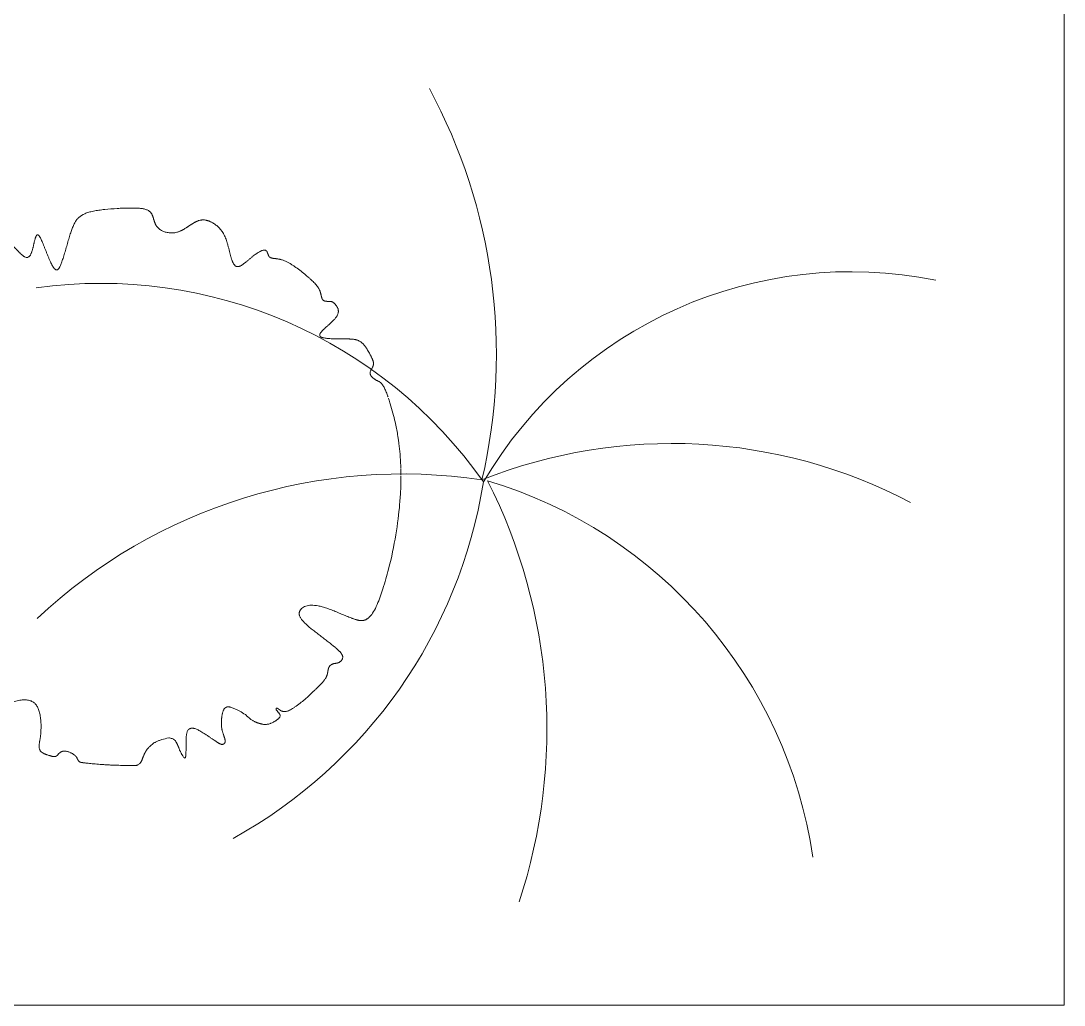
# Model space of a CAD drawing. Header units: metres. Extents: x -144 to 1000, y -717 to 29.
# Drawn here: x 168.463 to 170.272, y -566.521 to -564.814 of the extents above; entities that cross this region are included whole.
import ezdxf

# ---------------------------------------------------------------- set-up
doc = ezdxf.new("R2010")
doc.units = ezdxf.units.M
doc.layers.get('0').update_dxf_attribs({"color": 1})
doc.layers.add('A-DETL-GENF', color=1, linetype='Continuous', lineweight=9)
doc.layers.add('A-FLOR', color=2, linetype='Continuous', lineweight=9)

# ---------------------------------------------------------------- blocks, each defined once
blk = doc.blocks.new('Q')
at = {"layer": 'A-DETL-GENF'}
for centre, radius, start, end in [((174.2451, -503.8855), 0.9687, 346.9647, 28.3563), ((175.8285, -504.4818), 0.7388, 78.505, 149.5777), ((174.5285, -504.5734), 0.8102, 35.0923, 98.0057), ((175.5182, -504.9309), 0.89, 62.2702, 111.7193), ((175.051, -505.02), 0.9263, 81.4433, 133.158), ((174.3401, -503.9712), 0.8622, 298.9456, 350.8913), ((174.9674, -504.875), 0.8036, 8.3416, 73.2732), ((174.345, -504.5366), 0.9564, 341.7502, 26.7993)]:
    blk.add_arc(centre, radius, start, end, dxfattribs=at)
for points, knots in [([(174.6396, -503.6742), (174.6378, -503.6737), (174.6338, -503.6721), (174.6294, -503.6694), (174.6269, -503.6669), (174.6257, -503.6656), (174.6251, -503.6648), (174.6247, -503.6642), (174.6242, -503.6636), (174.6237, -503.6628), (174.6231, -503.6618), (174.6226, -503.6607), (174.6222, -503.6598), (174.6219, -503.6592), (174.6217, -503.6585), (174.6213, -503.6576), (174.6209, -503.6565), (174.6206, -503.6554), (174.6203, -503.6545), (174.6201, -503.6538), (174.6198, -503.6531), (174.6196, -503.6522), (174.6193, -503.6511), (174.619, -503.65), (174.6187, -503.6492), (174.6185, -503.6485), (174.6183, -503.6479), (174.618, -503.6471), (174.6176, -503.6461), (174.6172, -503.6451), (174.6169, -503.6443), (174.6166, -503.6438), (174.6163, -503.6433), (174.616, -503.6426), (174.6154, -503.6417), (174.6147, -503.6408), (174.6132, -503.639), (174.6111, -503.6374), (174.6081, -503.6359), (174.6056, -503.6349), (174.6029, -503.6342), (174.5989, -503.6334), (174.5932, -503.6328), (174.5854, -503.6325), (174.5766, -503.6326), (174.5668, -503.6328), (174.5527, -503.6335), (174.538, -503.6346), (174.5243, -503.6363), (174.5148, -503.6379), (174.5066, -503.6399), (174.4975, -503.6431), (174.4908, -503.6474), (174.4857, -503.6531), (174.4825, -503.6582), (174.4796, -503.6643), (174.4769, -503.6713), (174.4743, -503.6795), (174.4715, -503.6889), (174.4686, -503.6988), (174.4657, -503.7086), (174.4629, -503.7179), (174.4607, -503.7246), (174.459, -503.7291), (174.4578, -503.7321), (174.4568, -503.7342), (174.456, -503.7357), (174.4552, -503.737), (174.4544, -503.7381), (174.4536, -503.7389), (174.453, -503.7393), (174.4524, -503.7397), (174.4517, -503.7399), (174.4512, -503.74), (174.4508, -503.7399), (174.4501, -503.7398), (174.4492, -503.7394), (174.4473, -503.738), (174.4453, -503.7353), (174.443, -503.7313), (174.4413, -503.7278), (174.4397, -503.7243), (174.4384, -503.7212), (174.4371, -503.7181), (174.4354, -503.714), (174.4337, -503.7098), (174.4324, -503.7065), (174.4314, -503.7039), (174.4304, -503.7015), (174.4292, -503.6983), (174.4277, -503.6946), (174.4259, -503.6905), (174.4244, -503.687), (174.4232, -503.6846), (174.4223, -503.683), (174.4217, -503.682), (174.421, -503.6811), (174.4204, -503.6803), (174.4199, -503.6798), (174.4193, -503.6793), (174.4189, -503.6791), (174.4185, -503.679), (174.418, -503.679), (174.4172, -503.6792), (174.4164, -503.68), (174.4158, -503.681), (174.4153, -503.682), (174.4149, -503.6831), (174.4144, -503.6844), (174.4139, -503.6858), (174.4135, -503.6875), (174.413, -503.6894), (174.4125, -503.6912), (174.4121, -503.6932), (174.4116, -503.6954), (174.4111, -503.6976), (174.4105, -503.6997), (174.41, -503.7018), (174.4094, -503.7039), (174.4089, -503.706), (174.4084, -503.7076), (174.408, -503.7088), (174.4076, -503.7099), (174.407, -503.7113), (174.4063, -503.7128), (174.4056, -503.7141), (174.4049, -503.7152), (174.4041, -503.7161), (174.4033, -503.7169), (174.4016, -503.7181), (174.3994, -503.7185), (174.3967, -503.7177), (174.3951, -503.7169), (174.3939, -503.7161), (174.3925, -503.7152), (174.3911, -503.714), (174.3899, -503.7129), (174.389, -503.7121), (174.3885, -503.7116), (174.388, -503.7111), (174.3873, -503.7104), (174.3862, -503.7093), (174.3848, -503.7077), (174.3833, -503.7061), (174.3822, -503.705), (174.3816, -503.7043), (174.3811, -503.7038), (174.3806, -503.7034), (174.3799, -503.7027), (174.3786, -503.7015), (174.3772, -503.7002), (174.3756, -503.6988), (174.3744, -503.6978), (174.3734, -503.6971), (174.3726, -503.6966), (174.3722, -503.6963), (174.3718, -503.696), (174.3713, -503.6958), (174.3706, -503.6954), (174.3694, -503.6946), (174.3675, -503.6937), (174.3652, -503.6926), (174.3628, -503.6917), (174.3608, -503.6911), (174.3595, -503.6909), (174.359, -503.6908), (174.3583, -503.6907), (174.3558, -503.6904), (174.3513, -503.69), (174.3462, -503.6903), (174.3425, -503.691), (174.3399, -503.6916), (174.3353, -503.6929), (174.3281, -503.6955), (174.3219, -503.6983), (174.3186, -503.7)], [0.6711378, 0.6711378, 0.6711378, 0.6711378, 0.6753927, 0.6806283, 0.6832461, 0.684555, 0.6852094, 0.6858639, 0.6865183, 0.6871728, 0.6884817, 0.6897906, 0.690445, 0.6910995, 0.6917539, 0.6924084, 0.6937173, 0.6950262, 0.6956806, 0.6963351, 0.6969895, 0.697644, 0.6989529, 0.7002618, 0.7009162, 0.7015707, 0.7022251, 0.7028796, 0.7041885, 0.7054974, 0.7061518, 0.7068063, 0.7074607, 0.7081152, 0.7094241, 0.710733, 0.7120419, 0.7172775, 0.7198953, 0.7225131, 0.7251309, 0.7277487, 0.7329843, 0.7382199, 0.7434555, 0.7486911, 0.7539267, 0.7643979, 0.7696335, 0.7748691, 0.7801047, 0.7853403, 0.7958115, 0.8010471, 0.8062827, 0.8115183, 0.8167539, 0.8219895, 0.8272251, 0.8324607, 0.8376963, 0.8429319, 0.8481675, 0.8507853, 0.8534031, 0.8560209, 0.8573298, 0.8586387, 0.8612565, 0.8625654, 0.8638743, 0.8651832, 0.8664921, 0.867801, 0.8684555, 0.8691099, 0.8717277, 0.8743455, 0.8795812, 0.882199, 0.8848168, 0.8874346, 0.8887435, 0.8900524, 0.8926702, 0.895288, 0.8965969, 0.8979058, 0.8992147, 0.9005236, 0.9031414, 0.9057592, 0.908377, 0.9109948, 0.9123037, 0.9136126, 0.9149215, 0.9162304, 0.9175393, 0.9188482, 0.9201571, 0.9208115, 0.921466, 0.9240838, 0.9267016, 0.9280105, 0.9293194, 0.9306283, 0.9319372, 0.9332461, 0.934555, 0.9358639, 0.9371728, 0.9384817, 0.9397906, 0.9410995, 0.9424084, 0.9437173, 0.9450262, 0.9463351, 0.947644, 0.9482984, 0.9489529, 0.9502618, 0.9515707, 0.9528796, 0.9541885, 0.9554974, 0.9568063, 0.9581152, 0.9633508, 0.9659686, 0.9672775, 0.9685864, 0.9698953, 0.9712042, 0.9725131, 0.9731675, 0.9734948, 0.973822, 0.9744764, 0.9751309, 0.9764398, 0.9777487, 0.9784031, 0.9787304, 0.9790576, 0.9793848, 0.979712, 0.9803665, 0.9816754, 0.9823298, 0.9829843, 0.9836387, 0.983966, 0.9841296, 0.9842932, 0.9845386, 0.984784, 0.9852749, 0.9862565, 0.9872382, 0.9882199, 0.9892016, 0.989447, 0.9895697, 0.9896924, 0.9901832, 0.9921466, 0.9941099, 0.9946008, 0.9950916, 0.9960733, 0.9980366, 1, 1, 1, 1]), ([(174.7349, -503.669), (174.7341, -503.6681), (174.7326, -503.6664), (174.7301, -503.6641), (174.7275, -503.662), (174.7248, -503.6601), (174.7221, -503.6584), (174.7197, -503.6571), (174.7179, -503.6562), (174.7164, -503.6556), (174.715, -503.655), (174.7135, -503.6545), (174.7121, -503.6541), (174.7101, -503.6536), (174.7081, -503.6533), (174.7061, -503.6532), (174.7045, -503.6532), (174.703, -503.6533), (174.7009, -503.6535), (174.6988, -503.654), (174.6967, -503.6547), (174.6951, -503.6553), (174.6934, -503.656), (174.6918, -503.6568), (174.6902, -503.6577), (174.6885, -503.6587), (174.6871, -503.6596), (174.686, -503.6603), (174.6851, -503.6608), (174.6843, -503.6614), (174.6832, -503.6621), (174.6817, -503.6631), (174.6803, -503.6641), (174.6791, -503.6648), (174.6783, -503.6654), (174.6774, -503.666), (174.6762, -503.6667), (174.6747, -503.6677), (174.6732, -503.6686), (174.672, -503.6693), (174.6711, -503.6698), (174.6702, -503.6703), (174.6692, -503.6708), (174.6686, -503.6712), (174.6682, -503.6713)], [0.59424084, 0.59424084, 0.59424084, 0.59424084, 0.59685864, 0.59947644, 0.60209424, 0.60471204, 0.60732984, 0.60994764, 0.61125654, 0.61256545, 0.61387435, 0.61518325, 0.61649215, 0.61780105, 0.62041885, 0.62172775, 0.62303665, 0.62434555, 0.62565445, 0.62827225, 0.62958115, 0.63089005, 0.63219895, 0.63350785, 0.63481675, 0.63612565, 0.63743455, 0.63808901, 0.63874346, 0.63939791, 0.64005236, 0.64136126, 0.64267016, 0.64332461, 0.64397906, 0.64463351, 0.64528796, 0.64659686, 0.64790576, 0.64856021, 0.64921466, 0.64986911, 0.65052356, 0.65130543, 0.65130543, 0.65130543, 0.65130543]), ([(174.8019, -503.709), (174.801, -503.7095), (174.7996, -503.7104), (174.7975, -503.7118), (174.7952, -503.7134), (174.7928, -503.7152), (174.7905, -503.7171), (174.7887, -503.7185), (174.7869, -503.72), (174.7852, -503.7215), (174.784, -503.7225), (174.7835, -503.723)], [0.51366089, 0.51366089, 0.51366089, 0.51366089, 0.51570681, 0.51701571, 0.51832461, 0.52094241, 0.52225131, 0.52356021, 0.52486911, 0.52617801, 0.52748691, 0.52748691, 0.52748691, 0.52748691]), ([(174.9059, -503.7724), (174.9058, -503.7722), (174.9051, -503.771), (174.9036, -503.7688), (174.9014, -503.7659), (174.8988, -503.763), (174.8959, -503.7601), (174.8929, -503.7572), (174.8908, -503.7554), (174.8899, -503.7545)], [0.41830081, 0.41830081, 0.41830081, 0.41830081, 0.41884817, 0.42146597, 0.42408377, 0.42670157, 0.42931937, 0.43193717, 0.43403054, 0.43403054, 0.43403054, 0.43403054]), ([(175.0169, -504.293), (175.0206, -504.2816), (175.0298, -504.2497), (175.0403, -504.1985), (175.0447, -504.1625), (175.0461, -504.1461)], [0.00931267, 0.00931267, 0.00931267, 0.00931267, 0.02094241, 0.04188482, 0.06282723, 0.06282723, 0.06282723, 0.06282723]), ([(174.9341, -504.3944), (174.9323, -504.3929), (174.9285, -504.3898), (174.922, -504.3848), (174.9151, -504.3795), (174.908, -504.3741), (174.901, -504.3687), (174.8944, -504.3635), (174.8883, -504.3586), (174.883, -504.3538), (174.8792, -504.35), (174.8767, -504.3471), (174.8751, -504.345), (174.8738, -504.3429), (174.8728, -504.3409), (174.8722, -504.3389), (174.8718, -504.337), (174.8718, -504.3355), (174.872, -504.3343), (174.8722, -504.3334), (174.8725, -504.3325), (174.8728, -504.3317), (174.8732, -504.3309), (174.8741, -504.3293), (174.8768, -504.3261), (174.8829, -504.3226), (174.8924, -504.3209), (174.9024, -504.3219), (174.9118, -504.3241), (174.9195, -504.3265), (174.9279, -504.3296), (174.9366, -504.3331), (174.9453, -504.3368), (174.9525, -504.3398), (174.9581, -504.342), (174.9615, -504.3433), (174.964, -504.3443), (174.966, -504.345), (174.9678, -504.3456), (174.9693, -504.3461), (174.9704, -504.3464), (174.9709, -504.3465), (174.9712, -504.3466)], [0.3283625, 0.3283625, 0.3283625, 0.3283625, 0.3461538, 0.3653846, 0.3846154, 0.4038462, 0.4230769, 0.4423077, 0.4615385, 0.4807692, 0.5, 0.5096154, 0.5192308, 0.5288462, 0.5384615, 0.5480769, 0.5576923, 0.5673077, 0.5721154, 0.5769231, 0.5817308, 0.5865385, 0.5913462, 0.5961538, 0.6153846, 0.6538462, 0.6923077, 0.7307692, 0.75, 0.7692308, 0.7884615, 0.8076923, 0.8269231, 0.8461538, 0.8557692, 0.8653846, 0.8701923, 0.875, 0.8798077, 0.8846154, 0.8870192, 0.8887514, 0.8887514, 0.8887514, 0.8887514]), ([(174.993, -504.3425), (174.993, -504.3425), (174.9936, -504.342), (174.9961, -504.3394), (175.0006, -504.3333), (175.005, -504.325), (175.0072, -504.3203)], [0.95621829, 0.95621829, 0.95621829, 0.95621829, 0.95673077, 0.96153846, 0.98076923, 1, 1, 1, 1]), ([(174.9228, -504.4305), (174.9229, -504.4303), (174.923, -504.4299), (174.9233, -504.4293), (174.9237, -504.4285), (174.9243, -504.4276), (174.9251, -504.4266), (174.9258, -504.4259), (174.9264, -504.4254), (174.9267, -504.4251), (174.9269, -504.4249), (174.9272, -504.4248), (174.9275, -504.4246), (174.9281, -504.4242), (174.929, -504.4237), (174.93, -504.4234), (174.9307, -504.4231), (174.931, -504.423), (174.9313, -504.4229), (174.9316, -504.4228), (174.932, -504.4227), (174.9324, -504.4226), (174.933, -504.4225), (174.9336, -504.4224), (174.9341, -504.4224), (174.9347, -504.4223), (174.9352, -504.4222), (174.9355, -504.4221), (174.9358, -504.4221), (174.9361, -504.422), (174.9365, -504.4219), (174.9369, -504.4218), (174.9375, -504.4217), (174.9382, -504.4216), (174.9389, -504.4214), (174.9396, -504.4212), (174.9401, -504.421), (174.9406, -504.4207), (174.9413, -504.4204), (174.9421, -504.4199), (174.943, -504.4192), (174.9439, -504.4185), (174.9446, -504.4178), (174.9454, -504.4169), (174.946, -504.416), (174.9465, -504.4151), (174.9469, -504.4142), (174.9473, -504.413), (174.9475, -504.4114), (174.9472, -504.4098), (174.9468, -504.4085), (174.9464, -504.4077), (174.9461, -504.407), (174.9457, -504.4064), (174.9453, -504.4057), (174.945, -504.4053), (174.9449, -504.4052)], [0.1086087, 0.1086087, 0.1086087, 0.1086087, 0.1105769, 0.1129808, 0.1153846, 0.1201923, 0.125, 0.1298077, 0.1322115, 0.1334135, 0.1346154, 0.1358173, 0.1370192, 0.1394231, 0.1442308, 0.1490385, 0.1514423, 0.1526442, 0.1538462, 0.1550481, 0.15625, 0.1586538, 0.1610577, 0.1634615, 0.1658654, 0.1682692, 0.1706731, 0.171875, 0.1730769, 0.1742788, 0.1754808, 0.1778846, 0.1802885, 0.1826923, 0.1875, 0.1899038, 0.1923077, 0.1947115, 0.1971154, 0.2019231, 0.2067308, 0.2115385, 0.2163462, 0.2211538, 0.2259615, 0.2307692, 0.2355769, 0.2403846, 0.25, 0.2596154, 0.2644231, 0.2692308, 0.2716346, 0.2740385, 0.2788462, 0.280712, 0.280712, 0.280712, 0.280712]), ([(174.211, -504.4427), (174.2169, -504.4485), (174.2281, -504.4594), (174.2492, -504.4786), (174.2676, -504.4939), (174.2824, -504.5054), (174.2914, -504.5122), (174.2987, -504.5173), (174.3044, -504.5206), (174.3082, -504.5219), (174.3104, -504.5221), (174.3115, -504.522), (174.3121, -504.5219), (174.3125, -504.5218), (174.3129, -504.5217), (174.3135, -504.5215), (174.3142, -504.5212), (174.3149, -504.5209), (174.3154, -504.5206), (174.3156, -504.5204), (174.3159, -504.5202), (174.3163, -504.52), (174.3169, -504.5195), (174.3176, -504.519), (174.3184, -504.5183), (174.3191, -504.5178), (174.3196, -504.5174), (174.3201, -504.517), (174.3208, -504.5164), (174.3217, -504.5156), (174.3228, -504.5148), (174.3236, -504.5141), (174.3243, -504.5136), (174.325, -504.5131), (174.326, -504.5123), (174.3278, -504.511), (174.3307, -504.5091), (174.3348, -504.5066), (174.3407, -504.5033), (174.3492, -504.499), (174.36, -504.4943), (174.3709, -504.4903), (174.3808, -504.4873), (174.3897, -504.4857), (174.3975, -504.4853), (174.4042, -504.4863), (174.4098, -504.4886), (174.4144, -504.4924), (174.418, -504.4975), (174.4207, -504.5039), (174.4226, -504.5115), (174.4238, -504.5203), (174.4243, -504.5299), (174.4241, -504.5381), (174.4237, -504.5437), (174.4234, -504.5468), (174.4231, -504.5491), (174.4228, -504.5514), (174.4224, -504.5536), (174.4221, -504.5553), (174.4219, -504.5566), (174.4218, -504.5572), (174.4217, -504.5579), (174.4216, -504.5588), (174.4214, -504.5601), (174.4211, -504.5617), (174.421, -504.5633), (174.4209, -504.5643), (174.4209, -504.5649), (174.4209, -504.5654), (174.4209, -504.5658), (174.4209, -504.5664), (174.4209, -504.5673), (174.421, -504.5687), (174.4213, -504.5703), (174.4217, -504.5715), (174.4221, -504.5724), (174.4226, -504.5733), (174.4234, -504.5743), (174.4243, -504.5753), (174.4251, -504.5761), (174.4257, -504.5766), (174.4265, -504.5771), (174.4275, -504.5778), (174.4289, -504.5785), (174.4305, -504.5792), (174.4317, -504.5797), (174.4326, -504.5801), (174.4336, -504.5805), (174.4348, -504.5809), (174.4365, -504.5815), (174.4384, -504.582), (174.4399, -504.5825), (174.4411, -504.5828), (174.4422, -504.5831), (174.4435, -504.5835), (174.4448, -504.5838), (174.4456, -504.5839), (174.4461, -504.5839), (174.4465, -504.5839), (174.4468, -504.5839), (174.4473, -504.5839), (174.448, -504.5839), (174.4488, -504.5837), (174.4496, -504.5835), (174.4502, -504.5833), (174.4507, -504.583), (174.451, -504.5828), (174.4512, -504.5827), (174.4514, -504.5826), (174.4515, -504.5825), (174.4517, -504.5824), (174.452, -504.5821), (174.4525, -504.5817), (174.453, -504.5811), (174.4536, -504.5804), (174.4541, -504.5797), (174.4547, -504.5791), (174.4551, -504.5786), (174.4555, -504.5782), (174.4557, -504.5781), (174.4559, -504.5779), (174.456, -504.5778), (174.4563, -504.5776), (174.4567, -504.5773), (174.4572, -504.5769), (174.458, -504.5764), (174.4589, -504.5758), (174.46, -504.5752), (174.4611, -504.5748), (174.462, -504.5746), (174.4629, -504.5744), (174.4641, -504.5743), (174.4658, -504.5744), (174.4679, -504.5746), (174.47, -504.5751), (174.4722, -504.5757), (174.4745, -504.5766), (174.4767, -504.5777), (174.4788, -504.5788), (174.4806, -504.5801), (174.4823, -504.5815), (174.4836, -504.5827), (174.4845, -504.5835), (174.4849, -504.584), (174.4851, -504.5843), (174.4853, -504.5845), (174.4855, -504.5847), (174.4858, -504.5852), (174.4862, -504.5858), (174.4866, -504.5865), (174.4869, -504.5872), (174.4872, -504.5879), (174.4875, -504.5886), (174.4878, -504.5891), (174.488, -504.5895), (174.4882, -504.5898), (174.4883, -504.59), (174.4885, -504.5903), (174.4887, -504.5905), (174.4889, -504.5908), (174.4892, -504.5912), (174.4896, -504.5918), (174.4901, -504.5924), (174.4908, -504.5929), (174.4914, -504.5932), (174.4921, -504.5935), (174.4929, -504.5938), (174.4938, -504.594), (174.4946, -504.5941), (174.495, -504.5942), (174.4953, -504.5942), (174.4957, -504.5943), (174.4961, -504.5944), (174.497, -504.5945), (174.4983, -504.5947), (174.5, -504.5949), (174.5024, -504.5951), (174.5059, -504.5955), (174.512, -504.5962), (174.5208, -504.597), (174.5308, -504.5978), (174.5394, -504.5983), (174.546, -504.5986), (174.5515, -504.5988), (174.5558, -504.5989), (174.56, -504.5991), (174.5652, -504.5992), (174.5709, -504.5994), (174.5751, -504.5995), (174.5782, -504.5995), (174.5804, -504.5995), (174.5823, -504.5996), (174.584, -504.5996), (174.5854, -504.5995), (174.5864, -504.5995), (174.5873, -504.5994), (174.5884, -504.5993), (174.5896, -504.5991), (174.5905, -504.5989), (174.5912, -504.5987), (174.5923, -504.5983), (174.5937, -504.5975), (174.595, -504.5963), (174.5961, -504.5951), (174.5969, -504.5941), (174.5975, -504.5931), (174.5979, -504.5923), (174.5983, -504.5916), (174.5987, -504.5909), (174.5991, -504.5899), (174.5996, -504.5886), (174.6001, -504.5872), (174.6005, -504.5862), (174.6008, -504.5856), (174.601, -504.5852), (174.6012, -504.5847), (174.6014, -504.5841), (174.6019, -504.583), (174.6024, -504.5816), (174.603, -504.5802), (174.6035, -504.5792), (174.604, -504.5783), (174.6044, -504.5775), (174.6047, -504.577), (174.605, -504.5764), (174.6054, -504.5757), (174.6062, -504.5743), (174.6072, -504.5727), (174.6083, -504.5711), (174.6092, -504.5699), (174.6101, -504.5689), (174.6108, -504.5681), (174.6114, -504.5675), (174.612, -504.5669), (174.6129, -504.5661), (174.6144, -504.5647), (174.6167, -504.5627), (174.6194, -504.5607), (174.6219, -504.5592), (174.6239, -504.5582), (174.6262, -504.5572), (174.6293, -504.5559), (174.6353, -504.5539), (174.6413, -504.5523), (174.6457, -504.5514)], [0, 0, 0, 0, 0.015625, 0.03125, 0.0625, 0.078125, 0.09375, 0.109375, 0.125, 0.140625, 0.148438, 0.152344, 0.154297, 0.15625, 0.158203, 0.160156, 0.164062, 0.167969, 0.169922, 0.170898, 0.171875, 0.173828, 0.175781, 0.179688, 0.183594, 0.185547, 0.1875, 0.189453, 0.191406, 0.195312, 0.199219, 0.201172, 0.203125, 0.205078, 0.207031, 0.210938, 0.21875, 0.226562, 0.234375, 0.25, 0.265625, 0.28125, 0.296875, 0.3125, 0.328125, 0.34375, 0.359375, 0.375, 0.390625, 0.40625, 0.421875, 0.4375, 0.453125, 0.46875, 0.476562, 0.480469, 0.484375, 0.488281, 0.492188, 0.496094, 0.498047, 0.499023, 0.5, 0.501953, 0.503906, 0.507812, 0.511719, 0.513672, 0.514648, 0.515625, 0.516602, 0.517578, 0.519531, 0.523438, 0.527344, 0.53125, 0.533203, 0.535156, 0.539062, 0.542969, 0.544922, 0.546875, 0.548828, 0.550781, 0.554688, 0.558594, 0.560547, 0.5625, 0.564453, 0.566406, 0.570312, 0.574219, 0.578125, 0.580078, 0.582031, 0.585938, 0.589844, 0.591797, 0.592773, 0.59375, 0.594727, 0.595703, 0.597656, 0.601562, 0.603516, 0.605469, 0.607422, 0.608398, 0.608887, 0.609375, 0.609863, 0.610352, 0.611328, 0.613281, 0.615234, 0.617188, 0.619141, 0.621094, 0.623047, 0.624023, 0.624512, 0.625, 0.625488, 0.625977, 0.626953, 0.628906, 0.630859, 0.632812, 0.636719, 0.638672, 0.640625, 0.642578, 0.644531, 0.648438, 0.652344, 0.65625, 0.660156, 0.664062, 0.667969, 0.671875, 0.675781, 0.679688, 0.683594, 0.685547, 0.686523, 0.6875, 0.687988, 0.688477, 0.689453, 0.691406, 0.693359, 0.695312, 0.697266, 0.699219, 0.701172, 0.702148, 0.703125, 0.704102, 0.705078, 0.706055, 0.707031, 0.708984, 0.710938, 0.714844, 0.71875, 0.720703, 0.722656, 0.726562, 0.730469, 0.732422, 0.733398, 0.734375, 0.735352, 0.736328, 0.738281, 0.742188, 0.746094, 0.75, 0.757812, 0.765625, 0.78125, 0.796875, 0.804688, 0.8125, 0.820312, 0.824219, 0.828125, 0.835938, 0.84375, 0.851562, 0.855469, 0.859375, 0.863281, 0.867188, 0.871094, 0.873047, 0.875, 0.878906, 0.882812, 0.886719, 0.888672, 0.890625, 0.898438, 0.90625, 0.910156, 0.914062, 0.917969, 0.919922, 0.921875, 0.923828, 0.925781, 0.929688, 0.933594, 0.935547, 0.936523, 0.9375, 0.938477, 0.939453, 0.941406, 0.945312, 0.947266, 0.949219, 0.951172, 0.952148, 0.953125, 0.954102, 0.955078, 0.957031, 0.960938, 0.962891, 0.964844, 0.966797, 0.967773, 0.96875, 0.969727, 0.970703, 0.972656, 0.976562, 0.980469, 0.982422, 0.984375, 0.986328, 0.988281, 0.992188, 1, 1, 1, 1]), ([(174.7786, -504.5111), (174.7804, -504.5128), (174.7829, -504.5151), (174.786, -504.5178), (174.7882, -504.5195), (174.7903, -504.5209), (174.7923, -504.5221), (174.7938, -504.5229), (174.795, -504.5235), (174.7958, -504.5238), (174.7963, -504.5241), (174.7969, -504.5244), (174.7979, -504.5248), (174.7992, -504.5252), (174.8005, -504.5256), (174.8015, -504.5259), (174.8022, -504.5262), (174.8029, -504.5264), (174.8039, -504.5267), (174.805, -504.527), (174.8064, -504.5273), (174.8081, -504.5277), (174.8098, -504.528), (174.8115, -504.5281), (174.8128, -504.5282), (174.8141, -504.5282), (174.8157, -504.5281), (174.8179, -504.5278), (174.8202, -504.5272), (174.822, -504.5265), (174.8239, -504.5258), (174.8259, -504.5248), (174.8279, -504.5238), (174.8293, -504.5229), (174.8306, -504.5221), (174.8324, -504.5209), (174.834, -504.5197), (174.8354, -504.5186), (174.8363, -504.5178), (174.837, -504.5171), (174.8375, -504.5165), (174.8378, -504.5162), (174.838, -504.5158), (174.8383, -504.5153), (174.8387, -504.5145), (174.8389, -504.5136), (174.8389, -504.5129), (174.8388, -504.5124), (174.8387, -504.5119), (174.8385, -504.5114), (174.8383, -504.511), (174.8382, -504.5107), (174.838, -504.5104), (174.8379, -504.5102), (174.8377, -504.5099), (174.8375, -504.5096), (174.8371, -504.5091), (174.8365, -504.5083), (174.8358, -504.5075), (174.8353, -504.5069), (174.835, -504.5066), (174.8348, -504.5063), (174.8346, -504.5061), (174.8344, -504.5057), (174.8339, -504.5052), (174.8332, -504.5043), (174.8324, -504.5033), (174.832, -504.5027), (174.8319, -504.5023), (174.8318, -504.502), (174.8317, -504.5017), (174.8317, -504.5014), (174.8317, -504.5011), (174.8317, -504.5008), (174.8318, -504.5005), (174.8319, -504.5003), (174.8321, -504.5002), (174.8322, -504.5), (174.8325, -504.4999), (174.8329, -504.4999), (174.8333, -504.4999), (174.8336, -504.5), (174.8338, -504.5001), (174.8341, -504.5001), (174.8342, -504.5002), (174.8344, -504.5003), (174.8346, -504.5004), (174.835, -504.5006), (174.8355, -504.501), (174.836, -504.5014), (174.8364, -504.5017), (174.8367, -504.502), (174.837, -504.5022), (174.8372, -504.5023), (174.8374, -504.5024), (174.8376, -504.5026), (174.838, -504.5029), (174.8384, -504.5032), (174.839, -504.5036), (174.8396, -504.504), (174.8401, -504.5043), (174.8404, -504.5045), (174.8407, -504.5046), (174.8409, -504.5047), (174.8413, -504.5048), (174.8418, -504.5051), (174.8427, -504.5054), (174.8436, -504.5056), (174.8443, -504.5057), (174.8449, -504.5058), (174.8455, -504.5058), (174.8463, -504.5059), (174.8474, -504.5058), (174.8487, -504.5057), (174.8506, -504.5053), (174.8532, -504.5044), (174.8566, -504.5028), (174.8604, -504.5006), (174.8659, -504.497), (174.8729, -504.4918), (174.8788, -504.4871), (174.8815, -504.4848)], [0, 0, 0, 0, 0.0208333, 0.03125, 0.0416667, 0.0520833, 0.0625, 0.0729167, 0.078125, 0.0833333, 0.0859375, 0.0885417, 0.09375, 0.1041667, 0.1145833, 0.1197917, 0.125, 0.1302083, 0.1354167, 0.1458333, 0.15625, 0.1666667, 0.1875, 0.1979167, 0.2083333, 0.21875, 0.2291667, 0.25, 0.2708333, 0.28125, 0.2916667, 0.3125, 0.3229167, 0.3333333, 0.34375, 0.3541667, 0.375, 0.3854167, 0.3958333, 0.40625, 0.4114583, 0.4166667, 0.421875, 0.4270833, 0.4375, 0.4583333, 0.4635417, 0.46875, 0.4791667, 0.484375, 0.4895833, 0.4947917, 0.4973958, 0.5, 0.5026042, 0.5052083, 0.5104167, 0.5208333, 0.53125, 0.5364583, 0.5390625, 0.5416667, 0.5442708, 0.546875, 0.5520833, 0.5625, 0.5729167, 0.5833333, 0.5859375, 0.5885417, 0.59375, 0.5989583, 0.6041667, 0.609375, 0.6145833, 0.6197917, 0.625, 0.6302083, 0.6354167, 0.6458333, 0.6510417, 0.65625, 0.6614583, 0.6640625, 0.6666667, 0.6692708, 0.671875, 0.6770833, 0.6875, 0.6927083, 0.6979167, 0.703125, 0.7057292, 0.7083333, 0.7109375, 0.7135417, 0.71875, 0.7239583, 0.7291667, 0.7395833, 0.7447917, 0.7473958, 0.75, 0.7526042, 0.7552083, 0.7604167, 0.7708333, 0.78125, 0.7864583, 0.7916667, 0.796875, 0.8020833, 0.8125, 0.8229167, 0.8333333, 0.8541667, 0.875, 0.8958333, 0.9166667, 0.9583333, 0.9914662, 0.9914662, 0.9914662, 0.9914662]), ([(174.6457, -504.5514), (174.6467, -504.5515), (174.6487, -504.5519), (174.6514, -504.5527), (174.6533, -504.5536), (174.6546, -504.5544), (174.6553, -504.5549), (174.6558, -504.5553), (174.6562, -504.5557), (174.6568, -504.5563), (174.6578, -504.5575), (174.6586, -504.559), (174.6594, -504.5605), (174.66, -504.5617), (174.6605, -504.5628), (174.6608, -504.5634), (174.661, -504.5638), (174.6611, -504.5641), (174.6613, -504.5644), (174.6615, -504.5648), (174.6618, -504.5655), (174.6622, -504.5665), (174.6627, -504.5677), (174.6633, -504.5694), (174.6639, -504.571), (174.6645, -504.5726), (174.665, -504.5737), (174.6655, -504.5747), (174.6662, -504.5761), (174.667, -504.5778), (174.668, -504.5796), (174.6692, -504.5817), (174.6707, -504.5839), (174.6719, -504.5854), (174.6727, -504.5861), (174.6732, -504.5864), (174.6736, -504.5864), (174.6738, -504.5863), (174.674, -504.5862), (174.6742, -504.5861), (174.6744, -504.5858), (174.6746, -504.5853), (174.6748, -504.5846), (174.6749, -504.584), (174.675, -504.5835), (174.6751, -504.5829), (174.6752, -504.5821), (174.6753, -504.5809), (174.6754, -504.5793), (174.6755, -504.5776), (174.6755, -504.5758), (174.6756, -504.5739), (174.6756, -504.5718), (174.6756, -504.5697), (174.6756, -504.5676), (174.6756, -504.5654), (174.6756, -504.5631), (174.6756, -504.5609), (174.6756, -504.5588), (174.6756, -504.5566), (174.6757, -504.5544), (174.6758, -504.5524), (174.6759, -504.5504), (174.6761, -504.5484), (174.6763, -504.5466), (174.6766, -504.5449), (174.6769, -504.5433), (174.6775, -504.5413), (174.6783, -504.5392), (174.6794, -504.5376), (174.6804, -504.5368), (174.6809, -504.5363), (174.6813, -504.536), (174.6818, -504.5358), (174.6824, -504.5355), (174.6832, -504.5351), (174.6842, -504.5349), (174.6852, -504.5347), (174.6863, -504.5347), (174.6874, -504.5347), (174.6886, -504.5349), (174.6902, -504.5352), (174.6923, -504.5358), (174.695, -504.537), (174.698, -504.5385), (174.7013, -504.5403), (174.7049, -504.5425), (174.7081, -504.5445), (174.7108, -504.5462), (174.7128, -504.5476), (174.7149, -504.549), (174.7169, -504.5503), (174.7189, -504.5517), (174.7215, -504.5535), (174.724, -504.5552), (174.7263, -504.5567), (174.7279, -504.5578), (174.7294, -504.5588), (174.7308, -504.5597), (174.7321, -504.5604), (174.7333, -504.5611), (174.7342, -504.5616), (174.7349, -504.5619), (174.7354, -504.5621), (174.7359, -504.5623), (174.7365, -504.5625), (174.7372, -504.5627), (174.7381, -504.5628), (174.7392, -504.5628), (174.7402, -504.5625), (174.7411, -504.562), (174.7415, -504.5618), (174.7417, -504.5616), (174.7418, -504.5614), (174.742, -504.5613), (174.7421, -504.5611), (174.7425, -504.5607), (174.7429, -504.56), (174.7432, -504.5591), (174.7435, -504.5581), (174.7435, -504.5569), (174.7434, -504.5555), (174.7432, -504.5543), (174.743, -504.5535), (174.7429, -504.553), (174.7427, -504.5524), (174.7426, -504.5518), (174.7422, -504.5507), (174.7417, -504.5493), (174.7412, -504.5478), (174.7408, -504.5466), (174.7405, -504.5457), (174.7402, -504.5448), (174.7398, -504.5436), (174.7393, -504.5421), (174.7387, -504.5403), (174.7383, -504.5385), (174.7379, -504.5367), (174.7374, -504.5343), (174.7371, -504.5314), (174.7369, -504.528), (174.7369, -504.5245), (174.737, -504.521), (174.7373, -504.5181), (174.7375, -504.5157), (174.7378, -504.5139), (174.738, -504.5124), (174.7382, -504.5112), (174.7384, -504.5103), (174.7386, -504.5095), (174.7389, -504.5084), (174.7392, -504.507), (174.7397, -504.5056), (174.74, -504.5048), (174.7402, -504.5043), (174.7404, -504.5039), (174.7406, -504.5036), (174.7408, -504.5031), (174.7412, -504.5023), (174.7417, -504.5015), (174.7423, -504.5007), (174.7427, -504.5002), (174.7431, -504.4998), (174.7435, -504.4995), (174.7436, -504.4994), (174.7438, -504.4993), (174.7439, -504.4992), (174.7441, -504.4991), (174.7445, -504.4988), (174.745, -504.4986), (174.7456, -504.4983), (174.7463, -504.498), (174.747, -504.4978), (174.7478, -504.4977), (174.7486, -504.4977), (174.7492, -504.4977), (174.7497, -504.4977), (174.7502, -504.4978), (174.751, -504.4979), (174.7523, -504.4981), (174.7543, -504.4986), (174.7571, -504.4996), (174.7604, -504.501), (174.7643, -504.5029), (174.77, -504.5059), (174.775, -504.5089), (174.7786, -504.5111)], [0, 0, 0, 0, 0.006579, 0.013158, 0.019737, 0.023026, 0.024671, 0.026316, 0.027961, 0.029605, 0.032895, 0.039474, 0.042763, 0.046053, 0.049342, 0.050987, 0.051809, 0.052632, 0.053454, 0.054276, 0.055921, 0.059211, 0.0625, 0.065789, 0.072368, 0.075658, 0.078947, 0.082237, 0.085526, 0.092105, 0.098684, 0.105263, 0.118421, 0.131579, 0.138158, 0.144737, 0.151316, 0.154605, 0.157895, 0.161184, 0.164474, 0.171053, 0.177632, 0.180921, 0.184211, 0.1875, 0.190789, 0.197368, 0.203947, 0.210526, 0.217105, 0.223684, 0.230263, 0.236842, 0.243421, 0.25, 0.256579, 0.263158, 0.269737, 0.276316, 0.282895, 0.289474, 0.296053, 0.302632, 0.309211, 0.315789, 0.322368, 0.328947, 0.342105, 0.355263, 0.361842, 0.365132, 0.368421, 0.371711, 0.375, 0.381579, 0.388158, 0.394737, 0.401316, 0.407895, 0.414474, 0.421053, 0.434211, 0.447368, 0.460526, 0.473684, 0.486842, 0.5, 0.506579, 0.513158, 0.519737, 0.526316, 0.532895, 0.539474, 0.552632, 0.559211, 0.565789, 0.572368, 0.578947, 0.585526, 0.592105, 0.598684, 0.601974, 0.605263, 0.608553, 0.611842, 0.618421, 0.625, 0.631579, 0.644737, 0.651316, 0.654605, 0.65625, 0.657895, 0.659539, 0.661184, 0.664474, 0.671053, 0.677632, 0.684211, 0.690789, 0.697368, 0.703947, 0.707237, 0.708882, 0.710526, 0.713816, 0.717105, 0.723684, 0.730263, 0.733553, 0.736842, 0.740132, 0.743421, 0.75, 0.756579, 0.763158, 0.769737, 0.776316, 0.789474, 0.802632, 0.815789, 0.828947, 0.842105, 0.848684, 0.855263, 0.861842, 0.865132, 0.868421, 0.871711, 0.875, 0.881579, 0.888158, 0.891447, 0.893092, 0.894737, 0.896382, 0.898026, 0.901316, 0.907895, 0.911184, 0.914474, 0.917763, 0.919408, 0.92023, 0.921053, 0.921875, 0.922697, 0.924342, 0.927632, 0.930921, 0.934211, 0.9375, 0.940789, 0.944079, 0.945724, 0.947368, 0.949013, 0.950658, 0.953947, 0.960526, 0.967105, 0.973684, 0.980263, 0.986842, 1, 1, 1, 1])]:
    blk.add_open_spline(points, degree=3, knots=knots, dxfattribs=at)
at = {"layer": 'A-DETL-GENF', "color": 78, "true_color": 0x1d3313}
for points, knots in [([(174.6682, -503.6713), (174.6679, -503.6715), (174.6671, -503.6719), (174.6656, -503.6726), (174.6637, -503.6733), (174.6618, -503.674), (174.6592, -503.6747), (174.656, -503.6754), (174.6521, -503.6758), (174.647, -503.6757), (174.643, -503.6751), (174.6404, -503.6744), (174.6401, -503.6743)], [0.65130543, 0.65130543, 0.65130543, 0.65130543, 0.65183246, 0.65314136, 0.65445026, 0.65575916, 0.65706806, 0.65968586, 0.66230366, 0.66492147, 0.67015707, 0.67080745, 0.67080745, 0.67080745, 0.67080745]), ([(174.7829, -503.7235), (174.7825, -503.7238), (174.7816, -503.7246), (174.7801, -503.7258), (174.7785, -503.7272), (174.7769, -503.7285), (174.7756, -503.7294), (174.7746, -503.7302), (174.7736, -503.7309), (174.7724, -503.7317), (174.771, -503.7325), (174.7697, -503.7332), (174.7684, -503.7337), (174.7668, -503.7341), (174.765, -503.7343), (174.7633, -503.734), (174.7621, -503.7335), (174.7612, -503.7329), (174.7604, -503.7322), (174.7596, -503.7313), (174.7588, -503.7303), (174.7581, -503.7292), (174.7573, -503.7279), (174.7567, -503.7265), (174.756, -503.7249), (174.7553, -503.7232), (174.7547, -503.7214), (174.7541, -503.7195), (174.7535, -503.7174), (174.7529, -503.7153), (174.7523, -503.713), (174.7517, -503.7107), (174.7511, -503.7083), (174.7505, -503.7059), (174.7499, -503.7035), (174.7493, -503.701), (174.7486, -503.6985), (174.7479, -503.6961), (174.7472, -503.6937), (174.7463, -503.6905), (174.745, -503.6867), (174.7433, -503.6825), (174.7408, -503.6773), (174.7383, -503.6734), (174.7361, -503.6704), (174.7353, -503.6695), (174.7349, -503.669)], [0.52795031, 0.52795031, 0.52795031, 0.52795031, 0.52879581, 0.53010471, 0.53141361, 0.53272251, 0.53403141, 0.53468586, 0.53534031, 0.53664921, 0.53795812, 0.53926702, 0.54057592, 0.54188482, 0.54450262, 0.54712042, 0.54842932, 0.54973822, 0.55104712, 0.55235602, 0.55366492, 0.55497382, 0.55628272, 0.55759162, 0.55890052, 0.56020942, 0.56151832, 0.56282723, 0.56413613, 0.56544503, 0.56675393, 0.56806283, 0.56937173, 0.57068063, 0.57198953, 0.57329843, 0.57460733, 0.57591623, 0.57722513, 0.57853403, 0.58115183, 0.58376963, 0.58638743, 0.59162304, 0.59293194, 0.59424084, 0.59424084, 0.59424084, 0.59424084]), ([(174.8889, -503.7536), (174.8865, -503.7516), (174.8814, -503.7472), (174.8729, -503.7403), (174.8653, -503.7348), (174.8593, -503.7308), (174.8548, -503.7281), (174.8504, -503.7258), (174.8462, -503.7238), (174.8428, -503.7227), (174.8406, -503.722), (174.8393, -503.7217), (174.8384, -503.7215), (174.8375, -503.7213), (174.8363, -503.7211), (174.8349, -503.7208), (174.8335, -503.7207), (174.8326, -503.7205), (174.8321, -503.7205), (174.8317, -503.7204), (174.8313, -503.7203), (174.8308, -503.7203), (174.8299, -503.7202), (174.8287, -503.7201), (174.8276, -503.7199), (174.8268, -503.7198), (174.8264, -503.7198), (174.8261, -503.7197), (174.8258, -503.7196), (174.8254, -503.7196), (174.8247, -503.7194), (174.8238, -503.7192), (174.8229, -503.719), (174.8223, -503.7187), (174.8218, -503.7185), (174.8214, -503.7182), (174.8209, -503.7178), (174.8204, -503.7174), (174.82, -503.717), (174.8196, -503.7166), (174.8194, -503.7163), (174.8192, -503.716), (174.8191, -503.7158), (174.8189, -503.7156), (174.8188, -503.7153), (174.8185, -503.7148), (174.8182, -503.7141), (174.818, -503.7134), (174.8178, -503.7128), (174.8177, -503.7124), (174.8175, -503.7121), (174.8174, -503.7118), (174.8173, -503.7116), (174.8172, -503.7112), (174.817, -503.7108), (174.8169, -503.7103), (174.8167, -503.7098), (174.8165, -503.7092), (174.8163, -503.7088), (174.8161, -503.7084), (174.816, -503.7081), (174.8158, -503.7079), (174.8157, -503.7077), (174.8155, -503.7075), (174.8153, -503.7072), (174.815, -503.7068), (174.8145, -503.7064), (174.8141, -503.706), (174.8135, -503.7058), (174.8131, -503.7056), (174.8126, -503.7055), (174.8119, -503.7055), (174.811, -503.7055), (174.8098, -503.7057), (174.8085, -503.706), (174.8072, -503.7064), (174.8057, -503.707), (174.8042, -503.7078), (174.8029, -503.7084), (174.8021, -503.7089), (174.8019, -503.709)], [0.43478261, 0.43478261, 0.43478261, 0.43478261, 0.43979058, 0.44502618, 0.45026178, 0.45287958, 0.45549738, 0.45811518, 0.46073298, 0.46335079, 0.46465969, 0.46531414, 0.46596859, 0.46662304, 0.46727749, 0.46858639, 0.46989529, 0.47054974, 0.47087696, 0.47120419, 0.47153141, 0.47185864, 0.47251309, 0.47382199, 0.47513089, 0.47578534, 0.47611257, 0.47643979, 0.47676702, 0.47709424, 0.47774869, 0.47905759, 0.48036649, 0.48102094, 0.48167539, 0.48232984, 0.48298429, 0.48429319, 0.48494764, 0.48560209, 0.48625654, 0.48658377, 0.48691099, 0.48723822, 0.48756545, 0.4882199, 0.4895288, 0.49018325, 0.4908377, 0.49149215, 0.49181937, 0.4921466, 0.49247382, 0.49280105, 0.4934555, 0.49410995, 0.4947644, 0.49541885, 0.4960733, 0.49672775, 0.49705497, 0.4973822, 0.49770942, 0.49803665, 0.4986911, 0.49934555, 0.5, 0.5013089, 0.50196335, 0.5026178, 0.50327225, 0.5039267, 0.5052356, 0.5065445, 0.5078534, 0.5091623, 0.5104712, 0.5117801, 0.51308901, 0.51366089, 0.51366089, 0.51366089, 0.51366089]), ([(174.9113, -503.7892), (174.9112, -503.789), (174.911, -503.7884), (174.9107, -503.7874), (174.9105, -503.7864), (174.9103, -503.7857), (174.9102, -503.7851), (174.9101, -503.7845), (174.91, -503.7842), (174.9099, -503.7838), (174.9098, -503.7833), (174.9096, -503.7826), (174.9094, -503.7818), (174.9092, -503.7808), (174.9089, -503.7797), (174.9086, -503.7786), (174.9084, -503.7778), (174.9081, -503.7771), (174.9077, -503.776), (174.907, -503.7745), (174.9063, -503.7732), (174.9059, -503.7724)], [0.40379581, 0.40379581, 0.40379581, 0.40379581, 0.40445026, 0.40575916, 0.40641361, 0.40706806, 0.40772251, 0.40804974, 0.40837696, 0.40870419, 0.40903141, 0.40968586, 0.41034031, 0.41099476, 0.41230366, 0.41295812, 0.41361257, 0.41426702, 0.41492147, 0.41623037, 0.41830081, 0.41830081, 0.41830081, 0.41830081]), ([(175.0259, -503.9602), (175.0254, -503.9587), (175.0239, -503.9546), (175.0218, -503.9494), (175.0198, -503.945), (175.0182, -503.942), (175.0166, -503.9394), (175.0153, -503.9376), (175.0142, -503.9365), (175.0134, -503.9357), (175.0127, -503.9352), (175.0123, -503.9348), (175.012, -503.9346), (175.0118, -503.9345), (175.0116, -503.9343), (175.0113, -503.9341), (175.0108, -503.9338), (175.0101, -503.9335), (175.0094, -503.9331), (175.0088, -503.9328), (175.0085, -503.9327), (175.0083, -503.9326), (175.0081, -503.9324), (175.0078, -503.9323), (175.0072, -503.932), (175.0065, -503.9317), (175.0057, -503.9313), (175.0051, -503.9309), (175.0047, -503.9308), (175.0045, -503.9306), (175.0042, -503.9304), (175.0039, -503.9302), (175.0032, -503.9298), (175.0023, -503.9292), (175.0014, -503.9286), (175.0007, -503.928), (175.0004, -503.9277), (175.0001, -503.9275), (174.9998, -503.9273), (174.9995, -503.9269), (174.9988, -503.9263), (174.9979, -503.9254), (174.997, -503.9244), (174.9965, -503.9237), (174.9963, -503.9233), (174.9961, -503.923), (174.9959, -503.9227), (174.9957, -503.9223), (174.9954, -503.9215), (174.995, -503.9204), (174.9948, -503.9193), (174.9948, -503.9185), (174.9948, -503.9181), (174.9948, -503.9177), (174.9949, -503.9174), (174.995, -503.917), (174.9952, -503.9162), (174.9956, -503.9153), (174.996, -503.9144), (174.9964, -503.9137), (174.9967, -503.9131), (174.9969, -503.9127), (174.997, -503.9125), (174.9971, -503.9123), (174.9971, -503.9121), (174.9973, -503.9119), (174.9975, -503.9115), (174.9978, -503.9109), (174.9982, -503.9102), (174.9987, -503.9093), (174.9993, -503.9083), (174.9996, -503.9075), (174.9998, -503.907), (174.9999, -503.9067), (175, -503.9063), (175.0002, -503.9058), (175.0004, -503.905), (175.0006, -503.9038), (175.0007, -503.9023), (175.0006, -503.9008), (175.0004, -503.8992), (175, -503.8977), (174.9995, -503.8964), (174.9991, -503.8953), (174.9988, -503.8945), (174.9985, -503.8937), (174.998, -503.8926), (174.9973, -503.8913), (174.9965, -503.8896), (174.9956, -503.8879), (174.9946, -503.8862), (174.9933, -503.8838), (174.9916, -503.8809), (174.9899, -503.878), (174.9884, -503.8757), (174.9873, -503.8741), (174.9862, -503.8725), (174.985, -503.871), (174.9838, -503.8695), (174.9826, -503.8682), (174.9813, -503.867), (174.9796, -503.8655), (174.9774, -503.8639), (174.9751, -503.8627), (174.9732, -503.8619), (174.9717, -503.8614), (174.9702, -503.861), (174.9686, -503.8606), (174.967, -503.8603), (174.9653, -503.8601), (174.9635, -503.8599), (174.9617, -503.8598), (174.9599, -503.8597), (174.9579, -503.8596), (174.9559, -503.8596), (174.9538, -503.8595), (174.9517, -503.8595), (174.9494, -503.8595), (174.9471, -503.8595), (174.9439, -503.8595), (174.9398, -503.8595), (174.9348, -503.8594), (174.9299, -503.8593), (174.9251, -503.8591), (174.9214, -503.8588), (174.9187, -503.8585), (174.9161, -503.8581), (174.9141, -503.8578), (174.9127, -503.8574), (174.9118, -503.8571), (174.9104, -503.8566), (174.9088, -503.8557), (174.9079, -503.8547), (174.9076, -503.8539), (174.9075, -503.8535), (174.9075, -503.8532), (174.9075, -503.853), (174.9075, -503.8528), (174.9075, -503.8526), (174.9075, -503.8521), (174.9077, -503.8514), (174.908, -503.8507), (174.9084, -503.85), (174.9086, -503.8496), (174.9089, -503.8491), (174.9094, -503.8484), (174.91, -503.8476), (174.9109, -503.8465), (174.9119, -503.8454), (174.913, -503.8443), (174.9142, -503.8431), (174.9155, -503.8418), (174.9169, -503.8406), (174.9183, -503.8392), (174.9199, -503.8379), (174.9215, -503.8365), (174.9231, -503.8351), (174.9247, -503.8336), (174.9264, -503.8321), (174.9278, -503.8308), (174.9289, -503.8298), (174.9297, -503.829), (174.9304, -503.8282), (174.9315, -503.8272), (174.9327, -503.8258), (174.9339, -503.8245), (174.9348, -503.8234), (174.9354, -503.8226), (174.936, -503.8218), (174.9368, -503.8207), (174.9377, -503.8193), (174.9385, -503.8176), (174.9392, -503.8159), (174.9396, -503.8142), (174.9398, -503.8125), (174.9398, -503.8111), (174.9397, -503.81), (174.9396, -503.8092), (174.9395, -503.8084), (174.9392, -503.8073), (174.9386, -503.806), (174.938, -503.8047), (174.9375, -503.8038), (174.9372, -503.8033), (174.937, -503.8028), (174.9366, -503.8023), (174.936, -503.8013), (174.9351, -503.8003), (174.934, -503.799), (174.933, -503.798), (174.932, -503.7971), (174.931, -503.7964), (174.9301, -503.7957), (174.9293, -503.7953), (174.9287, -503.7951), (174.9281, -503.7949), (174.9275, -503.7947), (174.927, -503.7947), (174.9265, -503.7946), (174.9261, -503.7946), (174.9258, -503.7945), (174.9255, -503.7945), (174.9253, -503.7945), (174.9249, -503.7945), (174.9244, -503.7945), (174.9238, -503.7945), (174.9232, -503.7945), (174.9225, -503.7945), (174.9219, -503.7945), (174.9214, -503.7945), (174.9209, -503.7945), (174.9206, -503.7944), (174.9203, -503.7944), (174.9198, -503.7944), (174.9192, -503.7943), (174.9185, -503.7942), (174.9175, -503.7941), (174.9165, -503.7939), (174.9157, -503.7937), (174.9153, -503.7935), (174.915, -503.7934), (174.9148, -503.7933), (174.9144, -503.793), (174.9138, -503.7926), (174.9131, -503.7919), (174.9124, -503.7911), (174.912, -503.7905), (174.9118, -503.7901), (174.9116, -503.7898), (174.9115, -503.7896), (174.9115, -503.7895)], [0.1751337, 0.1751337, 0.1751337, 0.1751337, 0.1780105, 0.1832461, 0.1858639, 0.1884817, 0.1910995, 0.1937173, 0.1950262, 0.1963351, 0.197644, 0.1982984, 0.1986257, 0.1989529, 0.1992801, 0.1996073, 0.2002618, 0.2015707, 0.2028796, 0.203534, 0.2038613, 0.2041885, 0.2045157, 0.2048429, 0.2054974, 0.2068063, 0.2081152, 0.2087696, 0.2090969, 0.2094241, 0.2097513, 0.2100785, 0.210733, 0.2120419, 0.2133508, 0.2140052, 0.2143325, 0.2146597, 0.2149869, 0.2153141, 0.2159686, 0.2172775, 0.2185864, 0.2192408, 0.2195681, 0.2198953, 0.2202225, 0.2205497, 0.2212042, 0.2225131, 0.223822, 0.2244764, 0.2248037, 0.2251309, 0.2254581, 0.2257853, 0.2264398, 0.2277487, 0.2284031, 0.2290576, 0.229712, 0.2300393, 0.2302029, 0.2303665, 0.2305301, 0.2306937, 0.2310209, 0.2316754, 0.2323298, 0.2329843, 0.2342932, 0.2349476, 0.2352749, 0.2356021, 0.2359293, 0.2362565, 0.236911, 0.2382199, 0.2395288, 0.2408377, 0.2421466, 0.2434555, 0.2447644, 0.2454188, 0.2460733, 0.2467277, 0.2473822, 0.2486911, 0.25, 0.2513089, 0.2526178, 0.2539267, 0.2565445, 0.2591623, 0.2604712, 0.2617801, 0.263089, 0.2643979, 0.2657068, 0.2670157, 0.2683246, 0.2696335, 0.2722513, 0.2748691, 0.276178, 0.2774869, 0.2787958, 0.2801047, 0.2814136, 0.2827225, 0.2840314, 0.2853403, 0.2866492, 0.2879581, 0.289267, 0.2905759, 0.2918848, 0.2931937, 0.2945026, 0.2958115, 0.2984293, 0.3010471, 0.3036649, 0.3062827, 0.3089005, 0.3102094, 0.3115183, 0.3141361, 0.3147906, 0.315445, 0.3167539, 0.3193717, 0.3219895, 0.3232984, 0.3239529, 0.3242801, 0.3246073, 0.3249346, 0.3252618, 0.3259162, 0.3272251, 0.328534, 0.3291885, 0.3298429, 0.3304974, 0.3311518, 0.3324607, 0.3337696, 0.3350785, 0.3363874, 0.3376963, 0.3390052, 0.3403141, 0.341623, 0.3429319, 0.3442408, 0.3455497, 0.3468586, 0.3481675, 0.3494764, 0.3501309, 0.3507853, 0.3514398, 0.3520942, 0.3534031, 0.354712, 0.3553665, 0.3560209, 0.3566754, 0.3573298, 0.3586387, 0.3599476, 0.3612565, 0.3625654, 0.3638743, 0.3651832, 0.3658377, 0.3664921, 0.3671466, 0.367801, 0.3691099, 0.3704188, 0.3710733, 0.3714005, 0.3717277, 0.3723822, 0.3730366, 0.3743455, 0.3756545, 0.3769634, 0.3782723, 0.3795812, 0.3808901, 0.382199, 0.3828534, 0.3835079, 0.3848168, 0.3854712, 0.3861257, 0.3867801, 0.3871073, 0.3874346, 0.3877618, 0.388089, 0.3887435, 0.3893979, 0.3900524, 0.3907068, 0.3913613, 0.3920157, 0.3923429, 0.3926702, 0.3929974, 0.3933246, 0.3939791, 0.3946335, 0.395288, 0.3965969, 0.3972513, 0.3975785, 0.3979058, 0.398233, 0.3985602, 0.3992147, 0.4005236, 0.4018325, 0.4024869, 0.4028141, 0.4031414, 0.4034686, 0.4034686, 0.4034686, 0.4034686]), ([(175.0426, -504.026), (175.0413, -504.0184), (175.0389, -504.0061), (175.0345, -503.9885), (175.0307, -503.9752), (175.0279, -503.9661), (175.0267, -503.9628), (175.0265, -503.9622)], [0.13043478, 0.13043478, 0.13043478, 0.13043478, 0.14659686, 0.15706806, 0.16753927, 0.17277487, 0.17391304, 0.17391304, 0.17391304, 0.17391304])]:
    blk.add_open_spline(points, degree=3, knots=knots, dxfattribs=at)
at = {"layer": 'A-DETL-GENF', "color": 87, "true_color": 0x51692e}
for points, knots in [([(175.0448, -504.0408), (175.0444, -504.0381), (175.0437, -504.0332), (175.043, -504.0284), (175.0426, -504.0263)], [0.12017827, 0.12017827, 0.12017827, 0.12017827, 0.12565445, 0.13023595, 0.13023595, 0.13023595, 0.13023595]), ([(175.0482, -504.0843), (175.048, -504.0774), (175.0476, -504.0692), (175.0469, -504.0613), (175.0468, -504.0597)], [0.0931677, 0.0931677, 0.0931677, 0.0931677, 0.10471204, 0.10775793, 0.10775793, 0.10775793, 0.10775793])]:
    blk.add_open_spline(points, degree=3, knots=knots, dxfattribs=at)
at = {"layer": 'A-DETL-GENF', "color": 69, "true_color": 0x465427}
for points in [[(175.0468, -504.0597), (175.0462, -504.0531), (175.0456, -504.0468), (175.0448, -504.0408)], [(175.0461, -504.1461), (175.0469, -504.1371), (175.0475, -504.1285), (175.0479, -504.1204)]]:
    blk.add_open_spline(points, degree=3, dxfattribs=at)
at = {"layer": 'A-DETL-GENF', "color": 87, "true_color": 0x51692e}
blk.add_open_spline([(175.0484, -504.0956), (175.0484, -504.092), (175.0483, -504.0886), (175.0482, -504.0852)], degree=3, dxfattribs=at)
at = {"layer": 'A-DETL-GENF', "color": 69, "true_color": 0x465427}
blk.add_open_spline([(175.0479, -504.1202), (175.0482, -504.1138), (175.0484, -504.1061), (175.0484, -504.0987), (175.0484, -504.0973)], degree=3, knots=[0.07453416, 0.07453416, 0.07453416, 0.07453416, 0.08376963, 0.0860512, 0.0860512, 0.0860512, 0.0860512], dxfattribs=at)
at = {"layer": 'A-DETL-GENF'}
blk.add_open_spline([(175.0072, -504.3203), (175.0089, -504.3158), (175.0106, -504.3113), (175.0122, -504.3068)], degree=3, dxfattribs=at)
at = {"layer": 'A-DETL-GENF', "color": 79, "true_color": 0x364b21}
for points in [[(175.0122, -504.3068), (175.0138, -504.3022), (175.0154, -504.2976), (175.0169, -504.293)], [(174.8815, -504.4848), (174.8821, -504.4843), (174.8827, -504.4839), (174.8833, -504.4834)]]:
    blk.add_open_spline(points, degree=3, dxfattribs=at)
for points, knots in [([(174.9787, -504.348), (174.979, -504.348), (174.9798, -504.3481), (174.9809, -504.3481), (174.9819, -504.348), (174.9827, -504.3479), (174.9835, -504.3477), (174.9845, -504.3475), (174.9857, -504.3471), (174.9872, -504.3466), (174.9887, -504.3458), (174.9902, -504.3448), (174.9916, -504.3438), (174.9925, -504.3429), (174.993, -504.3425)], [0.91063529, 0.91063529, 0.91063529, 0.91063529, 0.91346154, 0.91826923, 0.92067308, 0.92307692, 0.92548077, 0.92788462, 0.93269231, 0.9375, 0.94230769, 0.94711538, 0.95192308, 0.95621829, 0.95621829, 0.95621829, 0.95621829]), ([(174.9712, -504.3466), (174.9712, -504.3466), (174.9719, -504.3468), (174.9731, -504.3471), (174.9745, -504.3475), (174.9756, -504.3477), (174.9764, -504.3478), (174.9773, -504.3479), (174.9778, -504.3479), (174.9781, -504.348)], [0.88875144, 0.88875144, 0.88875144, 0.88875144, 0.88942308, 0.89423077, 0.89903846, 0.90144231, 0.90384615, 0.90625, 0.90865385, 0.90865385, 0.90865385, 0.90865385]), ([(174.9449, -504.4052), (174.9448, -504.4049), (174.9444, -504.4044), (174.9437, -504.4035), (174.9428, -504.4025), (174.9418, -504.4014), (174.9408, -504.4004), (174.9397, -504.3993), (174.9385, -504.3982), (174.9368, -504.3967), (174.9353, -504.3954), (174.9342, -504.3945), (174.9341, -504.3944)], [0.280712, 0.280712, 0.280712, 0.280712, 0.28365385, 0.28846154, 0.29326923, 0.29807692, 0.30288462, 0.30769231, 0.3125, 0.31730769, 0.32692308, 0.32836247, 0.32836247, 0.32836247, 0.32836247]), ([(174.8833, -504.4834), (174.887, -504.4799), (174.892, -504.4752), (174.8979, -504.4696), (174.9018, -504.4658), (174.9052, -504.4625), (174.908, -504.4596), (174.9105, -504.457), (174.9127, -504.4546), (174.9146, -504.4524), (174.916, -504.4506), (174.917, -504.4491), (174.9178, -504.448), (174.9183, -504.4471), (174.9187, -504.4463), (174.9193, -504.4452), (174.9197, -504.4441), (174.92, -504.4431), (174.9203, -504.4423), (174.9204, -504.4417), (174.9206, -504.4412), (174.9207, -504.4408), (174.9208, -504.4404), (174.9209, -504.4398), (174.9211, -504.4391), (174.9212, -504.4383), (174.9214, -504.4372), (174.9215, -504.4361), (174.9217, -504.4352), (174.9218, -504.4347), (174.9219, -504.4343), (174.922, -504.4339), (174.9221, -504.4334), (174.9222, -504.4328), (174.9224, -504.432), (174.9226, -504.4313), (174.9228, -504.4308), (174.9228, -504.4305)], [0, 0, 0, 0, 0.0096154, 0.0144231, 0.0192308, 0.0240385, 0.0288462, 0.0336538, 0.0384615, 0.0432692, 0.0480769, 0.0528846, 0.0552885, 0.0576923, 0.0600962, 0.0625, 0.0673077, 0.0697115, 0.0721154, 0.0745192, 0.0757212, 0.0769231, 0.078125, 0.0793269, 0.0817308, 0.0841346, 0.0865385, 0.0913462, 0.09375, 0.0949519, 0.0961538, 0.0973558, 0.0985577, 0.1009615, 0.1033654, 0.1057692, 0.1086087, 0.1086087, 0.1086087, 0.1086087])]:
    blk.add_open_spline(points, degree=3, knots=knots, dxfattribs=at)
at = {"layer": 'A-FLOR'}
for p, q in [((176.1985, -505.015), (176.1985, -495.7554)), ((173.4668, -505.015), (176.1985, -505.015))]:
    blk.add_line(p, q, dxfattribs=at)

msp = doc.modelspace()

# ---------------------------------------------------------------- block references
at = {"color": 3}
msp.add_blockref('Q', (-5.9265, -61.5061), dxfattribs=at)

doc.saveas('drawing.dxf')
